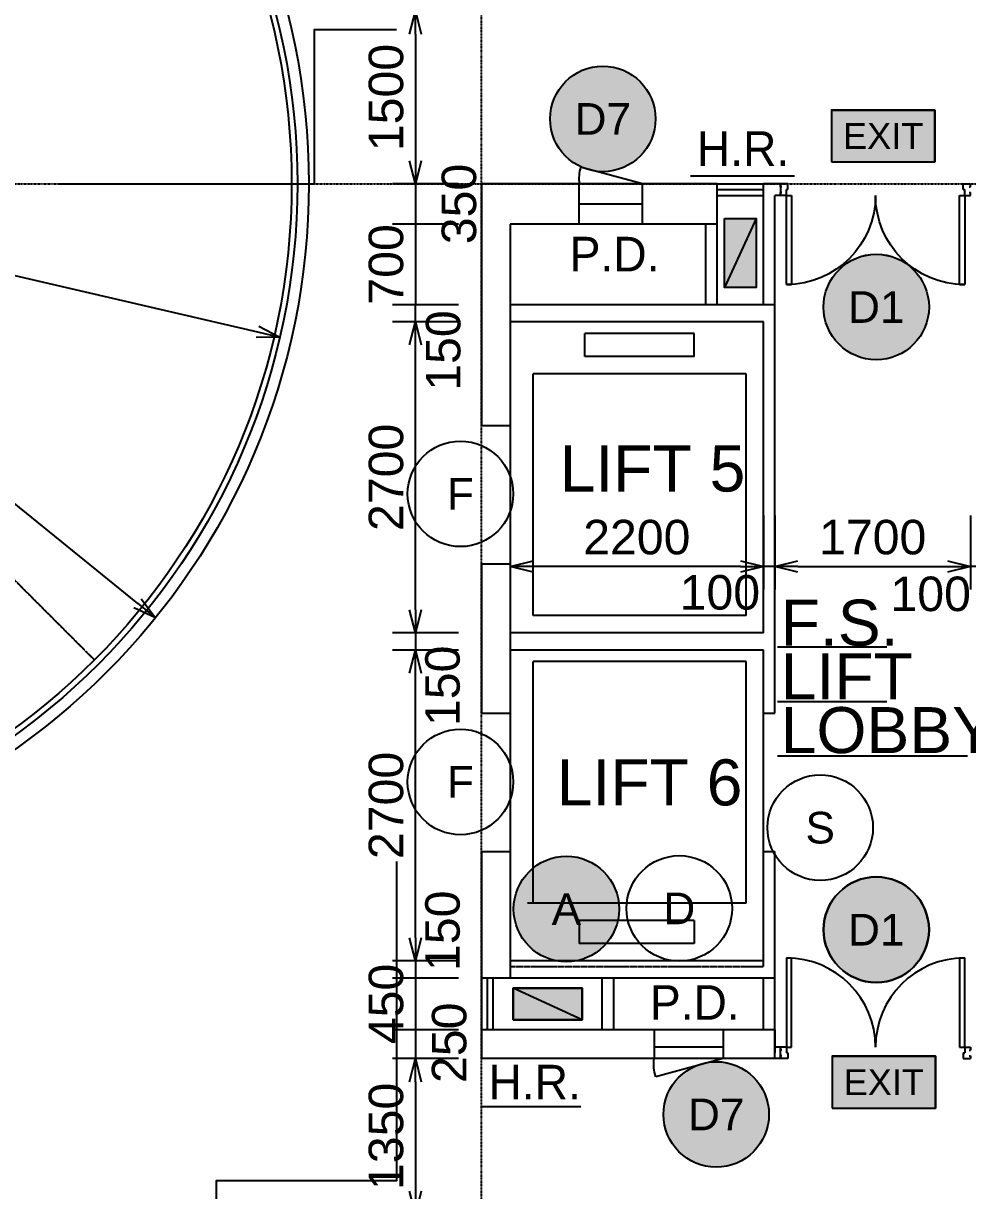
# Model space of a CAD drawing. Header units: millimetres. Extents: x 519 to 50132, y 345 to 55394.
# Drawn here: x 25263 to 33469, y 13516 to 23657 of the extents above; entities that cross this region are included whole.
import ezdxf
from ezdxf.enums import TextEntityAlignment as Align

# ---------------------------------------------------------------- set-up
doc = ezdxf.new("R2010")
doc.units = ezdxf.units.MM
for name, pattern in [('CENTER', [50.8, 31.75, -6.35, 6.35, -6.35]), ('DASHDOT', [1, 0.5, -0.25, 0, -0.25]), ('HIDDEN', [9.525, 6.35, -3.175])]:
    doc.linetypes.add(name, pattern=pattern)
doc.layers.get('0').update_dxf_attribs({"color": 8})
doc.layers.get('Defpoints').update_dxf_attribs({"color": 8})
for name, color, linetype in [('C-160', 8, 'HIDDEN'), ('DLN020__', 8, 'DASHDOT'), ('DLN030', 8, 'Continuous'), ('DLN041__', 8, 'Continuous'), ('DLN052__', 8, 'Continuous'), ('DLN210__', 8, 'Continuous'), ('DLN220__', 8, 'Continuous'), ('DLN280__', 8, 'Continuous'), ('DLN324__', 8, 'Continuous'), ('DLN325-1', 8, 'Continuous'), ('DLN325__', 8, 'Continuous'), ('DLN327__', 8, 'CENTER'), ('DLN580__', 8, 'Continuous'), ('DLN583__', 8, 'Continuous'), ('DLN661__', 8, 'Continuous'), ('FITDOOR', 8, 'Continuous'), ('FS-10', 8, 'Continuous'), ('MARK', 8, 'Continuous')]:
    doc.layers.add(name, color=color, linetype=linetype)
doc.styles.add('ROMANS', font='swissl.ttf')
doc.styles.add('SWIS721LT450', font='swissl.ttf')
doc.styles.add('SWIS721LT750', font='swissl.ttf')
doc.dimstyles.new('INTDIM', dxfattribs={"dimscale": 200, "dimtxt": 2.25, "dimasz": 1.5, "dimexe": 1, "dimexo": 0, "dimgap": 1, "dimtad": 1, "dimdec": 0, "dimrnd": 1, "dimzin": 1, "dimdsep": 46, "dimtxsty": 'SWIS721LT450', "dimcen": 1, "dimclrd": 256, "dimclre": 256, "dimclrt": 256, "dimaunit": 1, "dimadec": 3, "dimazin": 0, "dimtfac": 1, "dimtdec": 0, "dimtix": 1, "dimtmove": 2, "dimatfit": 0, "dimfxl": 1, "dimtolj": 1, "dimtzin": 0, "dimarcsym": 0})

# ---------------------------------------------------------------- blocks, each defined once
blk = doc.blocks.new('DIMARR')
for p, q in [((-1, 0.25), (0, 0)), ((-1, 0), (0, 0)), ((0, 0), (-1, -0.25))]:
    blk.add_line(p, q)
blk = doc.blocks.new('*D329')
at = {"layer": 'Defpoints', "color": 0, "transparency": 16777216}
for p in [(21744, 22263), (27492, 20932)]:
    blk.add_point(p, dxfattribs=at)
at = {"layer": 'DLN030', "lineweight": -2, "transparency": 16777216}
blk.add_line((21744, 22263), (27297, 20977), dxfattribs=at)
at = {"layer": 'DLN030', "lineweight": -2, "transparency": 16777216, "xscale": 200, "yscale": 200, "zscale": 200, "rotation": 346.9580417052948}
blk.add_blockref('DIMARR', (27492, 20932), dxfattribs=at)
at = {"layer": 'DLN030', "transparency": 16777216, "insert": (24578, 21868), "char_height": 300, "attachment_point": 5, "rotation": 346.958, "style": 'SWIS721LT450'}
blk.add_mtext('\\A1;R5900', dxfattribs=at)
blk = doc.blocks.new('*D358')
at = {"layer": 'Defpoints', "color": 0, "transparency": 16777216}
for p in [(29244, 23763), (28670, 22263), (29244, 22263)]:
    blk.add_point(p, dxfattribs=at)
at = {"layer": 'DLN030', "lineweight": -2, "transparency": 16777216}
for p, q in [((29044, 23763), (28470, 23763)), ((28670, 23563), (28670, 22463)), ((29044, 22263), (28470, 22263))]:
    blk.add_line(p, q, dxfattribs=at)
at = {"layer": 'DLN030', "lineweight": -2, "transparency": 16777216, "xscale": 200, "yscale": 200, "zscale": 200}
for p, rotation in [((28670, 23763), 90), ((28670, 22263), 270)]:
    blk.add_blockref('DIMARR', p, dxfattribs=dict(at, rotation=rotation))
at = {"layer": 'DLN030', "transparency": 16777216, "insert": (28416, 23013), "char_height": 300, "attachment_point": 5, "rotation": 90, "style": 'SWIS721LT450'}
blk.add_mtext('\\A1;1500', dxfattribs=at)
blk = doc.blocks.new('*D359')
at = {"layer": 'Defpoints', "color": 0, "transparency": 16777216}
for p in [(28670, 21063), (29244, 21063), (29244, 18363)]:
    blk.add_point(p, dxfattribs=at)
at = {"layer": 'DLN030', "lineweight": -2, "transparency": 16777216}
for p, q in [((29044, 21063), (28470, 21063)), ((28670, 18563), (28670, 20863)), ((29044, 18363), (28470, 18363))]:
    blk.add_line(p, q, dxfattribs=at)
at = {"layer": 'DLN030', "lineweight": -2, "transparency": 16777216, "xscale": 200, "yscale": 200, "zscale": 200}
for p, rotation in [((28670, 21063), 90), ((28670, 18363), 270)]:
    blk.add_blockref('DIMARR', p, dxfattribs=dict(at, rotation=rotation))
at = {"layer": 'DLN030', "transparency": 16777216, "insert": (28416, 19713), "char_height": 300, "attachment_point": 5, "rotation": 90, "style": 'SWIS721LT450'}
blk.add_mtext('\\A1;2700', dxfattribs=at)
blk = doc.blocks.new('*D360')
at = {"layer": 'Defpoints', "color": 0, "transparency": 16777216}
for p in [(28670, 18213), (29244, 18213), (29244, 15513)]:
    blk.add_point(p, dxfattribs=at)
at = {"layer": 'DLN030', "lineweight": -2, "transparency": 16777216}
for p, q in [((29044, 18213), (28470, 18213)), ((28670, 15713), (28670, 18013)), ((29044, 15513), (28470, 15513))]:
    blk.add_line(p, q, dxfattribs=at)
at = {"layer": 'DLN030', "lineweight": -2, "transparency": 16777216, "xscale": 200, "yscale": 200, "zscale": 200}
for p, rotation in [((28670, 18213), 90), ((28670, 15513), 270)]:
    blk.add_blockref('DIMARR', p, dxfattribs=dict(at, rotation=rotation))
at = {"layer": 'DLN030', "transparency": 16777216, "insert": (28416, 16863), "char_height": 300, "attachment_point": 5, "rotation": 90, "style": 'SWIS721LT450'}
blk.add_mtext('\\A1;2700', dxfattribs=at)
blk = doc.blocks.new('*D361')
at = {"layer": 'Defpoints', "color": 0, "transparency": 16777216}
for p in [(29244, 15363), (28670, 14913), (29244, 14913)]:
    blk.add_point(p, dxfattribs=at)
at = {"layer": 'DLN030', "lineweight": -2, "transparency": 16777216}
for p, q in [((29044, 15363), (28470, 15363)), ((28670, 15363), (28670, 14913)), ((29044, 14913), (28470, 14913))]:
    blk.add_line(p, q, dxfattribs=at)
at = {"layer": 'DLN030', "transparency": 16777216, "insert": (28416, 15138), "char_height": 300, "attachment_point": 5, "rotation": 90, "style": 'SWIS721LT450'}
blk.add_mtext('\\A1;450', dxfattribs=at)
blk = doc.blocks.new('*D362')
at = {"layer": 'Defpoints', "color": 0, "transparency": 16777216}
for p in [(29244, 14913), (28670, 14663), (29244, 14663)]:
    blk.add_point(p, dxfattribs=at)
at = {"layer": 'DLN030', "lineweight": -2, "transparency": 16777216}
for p, q in [((29044, 14913), (28470, 14913)), ((28670, 14913), (28670, 14663)), ((29044, 14663), (28470, 14663))]:
    blk.add_line(p, q, dxfattribs=at)
at = {"layer": 'DLN030', "transparency": 16777216, "insert": (28965, 14801), "char_height": 300, "attachment_point": 5, "rotation": 90, "style": 'SWIS721LT450'}
blk.add_mtext('\\A1;250', dxfattribs=at)
blk = doc.blocks.new('*D365')
at = {"layer": 'Defpoints', "color": 0, "transparency": 16777216}
for p in [(29244, 15513), (28670, 15363), (29244, 15363)]:
    blk.add_point(p, dxfattribs=at)
at = {"layer": 'DLN030', "lineweight": -2, "transparency": 16777216}
for p, q in [((29044, 15513), (28470, 15513)), ((28670, 15513), (28670, 15363)), ((29044, 15363), (28470, 15363))]:
    blk.add_line(p, q, dxfattribs=at)
at = {"layer": 'DLN030', "transparency": 16777216, "insert": (28907, 15774), "char_height": 300, "attachment_point": 5, "rotation": 90, "style": 'SWIS721LT450'}
blk.add_mtext('\\A1;150', dxfattribs=at)
blk = doc.blocks.new('*D366')
at = {"layer": 'Defpoints', "color": 0, "transparency": 16777216}
for p in [(29244, 18363), (28670, 18213), (29244, 18213)]:
    blk.add_point(p, dxfattribs=at)
at = {"layer": 'DLN030', "lineweight": -2, "transparency": 16777216}
for p, q in [((29044, 18363), (28470, 18363)), ((28670, 18363), (28670, 18213)), ((29044, 18213), (28470, 18213))]:
    blk.add_line(p, q, dxfattribs=at)
at = {"layer": 'DLN030', "transparency": 16777216, "insert": (28907, 17902), "char_height": 300, "attachment_point": 5, "rotation": 90, "style": 'SWIS721LT450'}
blk.add_mtext('\\A1;150', dxfattribs=at)
blk = doc.blocks.new('*D367')
at = {"layer": 'Defpoints', "color": 0, "transparency": 16777216}
for p in [(28670, 21213), (29244, 21213), (29244, 21063)]:
    blk.add_point(p, dxfattribs=at)
at = {"layer": 'DLN030', "lineweight": -2, "transparency": 16777216}
for p, q in [((29044, 21213), (28470, 21213)), ((28670, 21063), (28670, 21213)), ((29044, 21063), (28470, 21063))]:
    blk.add_line(p, q, dxfattribs=at)
at = {"layer": 'DLN030', "transparency": 16777216, "insert": (28913, 20815), "char_height": 300, "attachment_point": 5, "rotation": 90, "style": 'SWIS721LT450'}
blk.add_mtext('\\A1;150', dxfattribs=at)
blk = doc.blocks.new('*D368')
at = {"layer": 'Defpoints', "color": 0, "transparency": 16777216}
for p in [(29244, 22263), (28670, 21913), (29244, 21913)]:
    blk.add_point(p, dxfattribs=at)
at = {"layer": 'DLN030', "lineweight": -2, "transparency": 16777216}
for p, q in [((29044, 22263), (28470, 22263)), ((28670, 22263), (28670, 21913)), ((29044, 21913), (28470, 21913))]:
    blk.add_line(p, q, dxfattribs=at)
at = {"layer": 'DLN030', "transparency": 16777216, "insert": (29050, 22088), "char_height": 300, "attachment_point": 5, "rotation": 90, "style": 'SWIS721LT450'}
blk.add_mtext('\\A1;350', dxfattribs=at)
blk = doc.blocks.new('*D369')
at = {"layer": 'Defpoints', "color": 0, "transparency": 16777216}
for p in [(29244, 21913), (28670, 21213), (29244, 21213)]:
    blk.add_point(p, dxfattribs=at)
at = {"layer": 'DLN030', "lineweight": -2, "transparency": 16777216}
for p, q in [((29044, 21913), (28470, 21913)), ((28670, 21913), (28670, 21213)), ((29044, 21213), (28470, 21213))]:
    blk.add_line(p, q, dxfattribs=at)
at = {"layer": 'DLN030', "transparency": 16777216, "insert": (28416, 21563), "char_height": 300, "attachment_point": 5, "rotation": 90, "style": 'SWIS721LT450'}
blk.add_mtext('\\A1;700', dxfattribs=at)
blk = doc.blocks.new('*D375')
at = {"layer": 'Defpoints', "color": 0, "transparency": 16777216}
for p in [(31794, 19582), (33494, 19582), (33494, 18938)]:
    blk.add_point(p, dxfattribs=at)
at = {"layer": 'DLN030', "lineweight": -2, "transparency": 16777216}
for p, q in [((31794, 19382), (31794, 18738)), ((33494, 19382), (33494, 18738)), ((31994, 18938), (33294, 18938))]:
    blk.add_line(p, q, dxfattribs=at)
at = {"layer": 'DLN030', "lineweight": -2, "transparency": 16777216, "xscale": 200, "yscale": 200, "zscale": 200, "rotation": 180}
blk.add_blockref('DIMARR', (31794, 18938), dxfattribs=at)
at = {"layer": 'DLN030', "lineweight": -2, "transparency": 16777216, "xscale": 200, "yscale": 200, "zscale": 200}
blk.add_blockref('DIMARR', (33494, 18938), dxfattribs=at)
at = {"layer": 'DLN030', "transparency": 16777216, "insert": (32644, 19192), "char_height": 300, "attachment_point": 5, "style": 'SWIS721LT450'}
blk.add_mtext('\\A1;1700', dxfattribs=at)
blk = doc.blocks.new('*D376')
at = {"layer": 'Defpoints', "color": 0, "transparency": 16777216}
for p in [(33494, 19582), (33594, 19582), (33494, 18938)]:
    blk.add_point(p, dxfattribs=at)
at = {"layer": 'DLN030', "lineweight": -2, "transparency": 16777216}
for p, q in [((33494, 19382), (33494, 18738)), ((33594, 19382), (33594, 18738)), ((33594, 18938), (33494, 18938))]:
    blk.add_line(p, q, dxfattribs=at)
at = {"layer": 'DLN030', "transparency": 16777216, "insert": (33148, 18699), "char_height": 300, "attachment_point": 5, "style": 'SWIS721LT450'}
blk.add_mtext('\\A1;100', dxfattribs=at)
blk = doc.blocks.new('*D381')
at = {"layer": 'Defpoints', "color": 0, "transparency": 16777216}
for p in [(31694, 19582), (31794, 19582), (31694, 18938)]:
    blk.add_point(p, dxfattribs=at)
at = {"layer": 'DLN030', "lineweight": -2, "transparency": 16777216}
for p, q in [((31694, 19382), (31694, 18738)), ((31794, 19382), (31794, 18738)), ((31794, 18938), (31694, 18938))]:
    blk.add_line(p, q, dxfattribs=at)
at = {"layer": 'DLN030', "transparency": 16777216, "insert": (31316, 18712), "char_height": 300, "attachment_point": 5, "style": 'SWIS721LT450'}
blk.add_mtext('\\A1;100', dxfattribs=at)
blk = doc.blocks.new('*D382')
at = {"layer": 'Defpoints', "color": 0, "transparency": 16777216}
for p in [(29494, 19582), (31694, 19582), (29494, 18938)]:
    blk.add_point(p, dxfattribs=at)
at = {"layer": 'DLN030', "lineweight": -2, "transparency": 16777216}
for p, q in [((29494, 19382), (29494, 18738)), ((31694, 19382), (31694, 18738)), ((31494, 18938), (29694, 18938))]:
    blk.add_line(p, q, dxfattribs=at)
at = {"layer": 'DLN030', "lineweight": -2, "transparency": 16777216, "xscale": 200, "yscale": 200, "zscale": 200, "rotation": 180}
blk.add_blockref('DIMARR', (29494, 18938), dxfattribs=at)
at = {"layer": 'DLN030', "lineweight": -2, "transparency": 16777216, "xscale": 200, "yscale": 200, "zscale": 200}
blk.add_blockref('DIMARR', (31694, 18938), dxfattribs=at)
at = {"layer": 'DLN030', "transparency": 16777216, "insert": (30594, 19192), "char_height": 300, "attachment_point": 5, "style": 'SWIS721LT450'}
blk.add_mtext('\\A1;2200', dxfattribs=at)
blk = doc.blocks.new('FSHR-V01')
at = {"layer": 'DLN580__'}
for p, q in [((0, 0), (600, -273)), ((0, 0), (600, 0)), ((0, -273), (0, 0)), ((600, 0), (600, -273)), ((600, -273), (0, -273))]:
    blk.add_line(p, q, dxfattribs=at)
blk = doc.blocks.new('DRNO')
at = {"layer": 'MARK'}
blk.add_circle((0, 0), 1, dxfattribs=at)
at = {"layer": 'MARK', "style": 'ROMANS'}
blk.add_attdef('DRNO', text='', height=0.6, dxfattribs=at).set_placement((0, 0), align=Align.MIDDLE)
blk = doc.blocks.new('DR1CD')
at = {"layer": 'FITDOOR'}
for p, q in [((0, 1), (45, 1)), ((0, 1), (0, 0)), ((45, 0), (45, 1)), ((0, 0), (45, 0))]:
    blk.add_line(p, q, dxfattribs=at)
blk = doc.blocks.new('DR2M')
at = {"layer": 'FITDOOR'}
for centre, start, end in [((0, 0), 0, 90), ((1, 0), 90, 180)]:
    blk.add_arc(centre, 0.5, start, end, dxfattribs=at)
blk = doc.blocks.new('DR1AD')
at = {"layer": 'FITDOOR'}
for p, q in [((-45, 1), (0, 1)), ((-45, 1), (-45, 0)), ((0, 0), (0, 1)), ((-45, 0), (0, 0))]:
    blk.add_line(p, q, dxfattribs=at)
blk = doc.blocks.new('DR1CR2')
at = {"layer": 'FITDOOR'}
for p, q in [((-50, 0), (-50, -50)), ((-50, 0), (0, 0)), ((0, 0), (0, -25)), ((-62.5, -50), (-50, -50)), ((-62.5, -50), (-62.5, -100)), ((-62.5, -100), (0, -100)), ((-12, -25), (0, -25)), ((-12, -75), (0, -75)), ((0, -75), (0, -100))]:
    blk.add_line(p, q, dxfattribs=at)
blk = doc.blocks.new('DR1CL2')
at = {"layer": 'FITDOOR'}
for p, q in [((50, 0), (0, 0)), ((0, 0), (0, -25)), ((50, 0), (50, -50)), ((12, -25), (0, -25)), ((0, -75), (0, -100)), ((12, -75), (0, -75)), ((62.5, -100), (0, -100)), ((62.5, -50), (50, -50)), ((62.5, -50), (62.5, -100))]:
    blk.add_line(p, q, dxfattribs=at)
blk = doc.blocks.new('FSEX-V01')
at = {"layer": 'DLN580__'}
for p, q in [((0, 300), (0, 0)), ((0, 300), (600, 300)), ((600, 300), (600, 0)), ((0, 0), (600, 0))]:
    blk.add_line(p, q, dxfattribs=at)
at = {"layer": 'DLN580__', "style": 'ROMANS'}
blk.add_text('EXIT', height=150, dxfattribs=at).set_placement((300, 150), align=Align.MIDDLE)
blk = doc.blocks.new('*D383')
at = {"layer": 'Defpoints', "color": 0, "transparency": 16777216}
for p in [(29244, 14663), (28670, 13313), (29244, 13313)]:
    blk.add_point(p, dxfattribs=at)
at = {"layer": 'DLN030', "lineweight": -2, "transparency": 16777216}
for p, q in [((29044, 14663), (28470, 14663)), ((28670, 14463), (28670, 13513)), ((29044, 13313), (28470, 13313))]:
    blk.add_line(p, q, dxfattribs=at)
at = {"layer": 'DLN030', "lineweight": -2, "transparency": 16777216, "xscale": 200, "yscale": 200, "zscale": 200}
for p, rotation in [((28670, 14663), 90), ((28670, 13313), 270)]:
    blk.add_blockref('DIMARR', p, dxfattribs=dict(at, rotation=rotation))
at = {"layer": 'DLN030', "transparency": 16777216, "insert": (28416, 13988), "char_height": 300, "attachment_point": 5, "rotation": 90, "style": 'SWIS721LT450'}
blk.add_mtext('\\A1;1350', dxfattribs=at)
blk = doc.blocks.new('*D399')
at = {"layer": 'Defpoints', "color": 0, "transparency": 16777216}
for p in [(21744, 22263), (26411, 18493)]:
    blk.add_point(p, dxfattribs=at)
at = {"layer": 'DLN030', "lineweight": -2, "transparency": 16777216}
blk.add_line((21744, 22263), (26255, 18618), dxfattribs=at)
at = {"layer": 'DLN030', "lineweight": -2, "transparency": 16777216, "xscale": 200, "yscale": 200, "zscale": 200, "rotation": 321.0664221303634}
blk.add_blockref('DIMARR', (26411, 18493), dxfattribs=at)
at = {"layer": 'DLN030', "transparency": 16777216, "insert": (24159, 20638), "char_height": 300, "attachment_point": 5, "rotation": 321.0664, "style": 'SWIS721LT450'}
blk.add_mtext('\\A1;R6000', dxfattribs=at)

msp = doc.modelspace()

# ---------------------------------------------------------------- hatches: boundary and pattern name
at = {"layer": 'FS-10'}
h = msp.add_hatch(color=256, dxfattribs=at)
edge = h.paths.add_edge_path()
edge.add_arc((30298.7, 22826.9), 458.3, 0, 360)
for points in [[(32285, 22454.3), (33185, 22454.3), (33185, 22904.3), (32285, 22904.3)], [(31357.4, 21963.1), (31630.1, 21963.1), (31630.1, 21363.1), (31357.4, 21363.1)], [(29518.8, 15001.7), (30118.8, 15001.7), (30118.8, 15274.4), (29518.8, 15274.4)], [(32290.7, 14234), (33190.7, 14234), (33190.7, 14684), (32290.7, 14684)]]:
    msp.add_hatch(color=256, dxfattribs=at).paths.add_polyline_path(points)
h = msp.add_hatch(color=256, dxfattribs=at)
edge = h.paths.add_edge_path()
edge.add_arc((32675.4, 21192.9), 458.3, 0, 360)
h = msp.add_hatch(color=256, dxfattribs=at)
edge = h.paths.add_edge_path()
edge.add_arc((29982.1, 15963.1), 458.3, 0, 360)
h = msp.add_hatch(color=256, dxfattribs=at)
edge = h.paths.add_edge_path()
edge.add_arc((32675.4, 15783.2), 458.3, 0, 360)
h = msp.add_hatch(color=256, dxfattribs=at)
edge = h.paths.add_edge_path()
edge.add_arc((31284.2, 14178.4), 458.3, 0, 360)

# ---------------------------------------------------------------- linework, layer by layer
at = {"layer": 'C-160'}
msp.add_lwpolyline([(29493.8, 15463.1), (31693.8, 15463.1), (31693.8, 15513.1)], dxfattribs=at)
at = {"layer": 'DLN020__'}
for p, q in [((29243.8, 4513.1), (29243.8, 51263.1)), ((1814.6, 22263.1), (45493.8, 22263.1))]:
    msp.add_line(p, q, dxfattribs=at)
at = {"layer": 'DLN052__', "ltscale": 0.01}
msp.add_lwpolyline([(25563.9, 22263.1), (27791.8, 22263.1), (27791.8, 23602.9), (28506.8, 23602.9)], dxfattribs=at)
at = {"layer": 'DLN052__', "ltscale": 0.05}
msp.add_lwpolyline([(28506.8, 16374.5), (28506.8, 13601.6), (26939.7, 13601.6), (26939.7, 3759.7)], dxfattribs=at)
at = {"layer": 'DLN210__'}
for p, q in [((29493.8, 20163.1), (29493.8, 18963.1)), ((29493.8, 17663.1), (29493.8, 16463.1)), ((31693.8, 16463.1), (31693.8, 17663.1))]:
    msp.add_line(p, q, dxfattribs=at)
at = {"layer": 'DLN220__'}
for p, q in [((31293.8, 22263.1), (31693.8, 22263.1)), ((31293.8, 22213.1), (31693.8, 22213.1)), ((31693.8, 21213.1), (31693.8, 22263.1)), ((31843.8, 22263.1), (31693.8, 22263.1)), ((31843.8, 22263.1), (31843.8, 22163.1)), ((31293.8, 22163.1), (31693.8, 22163.1)), ((31793.8, 17663.1), (31793.8, 22163.1)), ((31843.8, 22163.1), (31793.8, 22163.1)), ((31193.8, 21213.1), (31193.8, 21913.1)), ((31293.8, 21213.1), (31293.8, 21913.1)), ((31793.8, 21213.1), (29493.8, 21213.1)), ((31693.8, 21213.1), (31293.8, 21213.1)), ((31693.8, 21063.1), (29493.8, 21063.1)), ((31693.8, 18363.1), (31693.8, 21063.1)), ((31693.8, 18363.1), (29493.8, 18363.1)), ((31693.8, 18213.1), (29493.8, 18213.1)), ((31693.8, 17663.1), (31693.8, 18213.1)), ((31693.8, 17663.1), (31793.8, 17663.1)), ((31693.8, 16463.1), (31793.8, 16463.1)), ((31693.8, 15513.1), (31693.8, 16463.1)), ((31793.8, 14913.1), (31793.8, 16463.1)), ((31693.8, 15513.1), (29493.8, 15513.1)), ((29243.8, 15363.1), (29243.8, 14913.1)), ((29293.8, 15363.1), (29293.8, 14913.1)), ((29343.8, 15363.1), (29343.8, 14913.1)), ((31793.8, 15363.1), (29493.8, 15363.1)), ((30293.8, 14913.1), (30293.8, 15363.1)), ((30393.8, 14913.1), (30393.8, 15363.1)), ((31693.8, 14913.1), (31693.8, 15363.1)), ((31793.8, 14913.1), (31793.8, 14713.1)), ((31843.8, 14763.1), (31793.8, 14763.1)), ((31843.8, 14663.1), (31843.8, 14763.1)), ((31843.8, 14663.1), (31793.8, 14663.1))]:
    msp.add_line(p, q, dxfattribs=at)
at = {"layer": 'DLN280__'}
for p, q in [((29243.8, 22263.1), (29243.8, 20163.1)), ((31293.8, 22263.1), (29243.8, 22263.1)), ((31293.8, 21913.1), (31293.8, 22263.1)), ((29493.8, 21913.1), (29493.8, 20163.1)), ((31293.8, 21913.1), (29493.8, 21913.1)), ((29243.8, 20163.1), (29493.8, 20163.1)), ((29243.8, 18963.1), (29493.8, 18963.1)), ((29243.8, 18963.1), (29243.8, 17663.1)), ((29493.8, 18963.1), (29493.8, 17663.1)), ((29243.8, 17663.1), (29493.8, 17663.1)), ((29243.8, 16463.1), (29493.8, 16463.1)), ((29243.8, 16463.1), (29243.8, 15363.1)), ((29493.8, 16463.1), (29493.8, 15363.1)), ((29493.8, 15363.1), (29243.8, 15363.1)), ((31793.8, 14913.1), (29243.8, 14913.1)), ((29243.8, 14913.1), (29243.8, 14663.1)), ((31793.8, 14663.1), (31793.8, 14913.1)), ((31793.8, 14663.1), (29243.8, 14663.1))]:
    msp.add_line(p, q, dxfattribs=at)
at = {"layer": 'DLN324__', "ltscale": 0.05}
msp.add_circle((21743.8, 22263.1), 6000, dxfattribs=at)
at = {"layer": 'DLN324__'}
for radius in [5900, 5850]:
    msp.add_circle((21743.8, 22263.1), radius, dxfattribs=at)
at = {"layer": 'DLN325__', "ltscale": 0.3}
for p, q in [((30643.8, 22263.1), (30105.2, 22407.4)), ((30093.8, 21913.1), (30093.8, 22263.1)), ((30643.8, 21913.1), (30643.8, 22263.1)), ((30093.8, 22088.1), (30643.8, 22088.1)), ((30743.8, 14913.1), (30743.8, 14663.1)), ((31343.8, 14913.1), (31343.8, 14663.1)), ((31343.8, 14763.1), (30743.8, 14763.1)), ((31343.8, 14663.1), (30758.9, 14506.3))]:
    msp.add_line(p, q, dxfattribs=at)
for points in [[(30105.2, 22407.4, 0.097766), (30093.8, 22263.1)], [(30758.9, 14506.3, -0.1065172), (30743.8, 14663.1)]]:
    msp.add_lwpolyline(points, format="xyb", dxfattribs=at)
at = {"layer": 'DLN327__', "ltscale": 0.02}
msp.add_line((25880.3, 18126.5), (17607.2, 26399.6), dxfattribs=at)
at = {"layer": 'DLN661__'}
for p, q in [((31093.8, 20963.1), (30143.8, 20963.1)), ((30143.8, 20763.1), (30143.8, 20963.1)), ((31093.8, 20763.1), (31093.8, 20963.1)), ((31093.8, 20763.1), (30143.8, 20763.1)), ((31543.8, 20613.1), (29693.8, 20613.1)), ((29693.8, 18513.1), (29693.8, 20613.1)), ((31543.8, 18513.1), (31543.8, 20613.1)), ((31543.8, 18513.1), (29693.8, 18513.1)), ((29693.8, 16013.1), (29693.8, 18113.1)), ((31543.8, 18113.1), (29693.8, 18113.1)), ((31543.8, 16013.1), (31543.8, 18113.1)), ((31543.8, 16013.1), (29643.8, 16013.1)), ((31093.8, 15863.1), (30093.8, 15863.1)), ((30093.8, 15863.1), (30093.8, 15663.1)), ((31093.8, 15863.1), (31093.8, 15663.1)), ((31093.8, 15663.1), (30093.8, 15663.1))]:
    msp.add_line(p, q, dxfattribs=at)
at = {"layer": 'FS-10'}
for p, q in [((31060.7, 22331.8), (31964.9, 22331.8)), ((32767.1, 18238.6), (31816.8, 18238.6)), ((32767.1, 17764.3), (31816.8, 17764.3)), ((33466.8, 17290.1), (31816.8, 17290.1)), ((29241.7, 14248.2), (30106.9, 14248.2))]:
    msp.add_line(p, q, dxfattribs=at)
for points in [[(32285, 22454.3), (33185, 22454.3), (33185, 22904.3), (32285, 22904.3)], [(31357.4, 21963.1), (31630.1, 21963.1), (31630.1, 21363.1), (31357.4, 21363.1)], [(29518.8, 15001.7), (30118.8, 15001.7), (30118.8, 15274.4), (29518.8, 15274.4)], [(32290.7, 14234), (33190.7, 14234), (33190.7, 14684), (32290.7, 14684)]]:
    msp.add_lwpolyline(points, close=True, dxfattribs=at)
for centre in [(30298.7, 22826.9), (32675.4, 21192.9), (29982.1, 15963.1), (32675.4, 15783.2), (31284.2, 14178.4)]:
    msp.add_circle(centre, 458.3, dxfattribs=at)

# ---------------------------------------------------------------- block references
at = {"layer": 'DLN325-1', "xscale": 458.3333333333139, "yscale": 458.3333333333139, "zscale": 458.3333333333139}
for p, values in [((30298.7, 22826.9), {'DRNO': 'D7'}), ((32675.4, 21192.9), {'DRNO': 'D1'}), ((31284.2, 14178.4), {'DRNO': 'D7'})]:
    msp.add_blockref('DRNO', p, dxfattribs=at).add_auto_attribs(values)
at = {"layer": 'DLN325-1'}
ref = msp.add_blockref('DRNO', (32675.4, 15783.2), dxfattribs=dict(at, xscale=-458.3333333333139, yscale=458.3333333333139, zscale=458.3333333333333, rotation=180))
ref.add_attrib('DRNO', 'D1', dxfattribs={"layer": 'MARK', "height": 275, "style": 'ROMANS'}).set_placement((32675.4, 15783.2), align=Align.MIDDLE)
at = {"layer": 'DLN325__', "xscale": -1, "rotation": 180}
for name, p in [('DR1CL2', (31843.8, 22163.1)), ('DR1CR2', (33493.8, 22163.1))]:
    msp.add_blockref(name, p, dxfattribs=at)
at = {"layer": 'DLN325__', "xscale": -1, "yscale": 775, "rotation": 180}
for name, p in [('DR1CD', (31893.8, 22163.1)), ('DR1AD', (33443.8, 22163.1))]:
    msp.add_blockref(name, p, dxfattribs=at)
at = {"layer": 'DLN325__', "xscale": -1550, "yscale": 1550, "zscale": 1550, "rotation": 180}
msp.add_blockref('DR2M', (31893.8, 22163.1), dxfattribs=at)
at = {"layer": 'DLN325__', "xscale": 458.3333333333139, "yscale": 458.3333333333139, "zscale": 458.3333333333139}
for p, values in [((29060.9, 19569.7), {'DRNO': 'F'}), ((29060.9, 17066.9), {'DRNO': 'F'}), ((32188.1, 16669.9), {'DRNO': 'S'}), ((29982.1, 15963.1), {'DRNO': 'A'}), ((30963.6, 15968.5), {'DRNO': 'D'})]:
    msp.add_blockref('DRNO', p, dxfattribs=at).add_auto_attribs(values)
at = {"layer": 'DLN325__', "yscale": 775}
for name, p in [('DR1CD', (31893.8, 14763.1)), ('DR1AD', (33443.8, 14763.1))]:
    msp.add_blockref(name, p, dxfattribs=at)
at = {"layer": 'DLN325__', "xscale": 1550, "yscale": 1550, "zscale": 1550}
msp.add_blockref('DR2M', (31893.8, 14763.1), dxfattribs=at)
at = {"layer": 'DLN325__'}
for name, p in [('DR1CL2', (31843.8, 14763.1)), ('DR1CR2', (33493.8, 14763.1))]:
    msp.add_blockref(name, p, dxfattribs=at)
at = {"layer": 'DLN580__', "xscale": 1.5, "yscale": 1.5, "zscale": 1.5}
for p in [(32285, 22454.3), (32290.7, 14234)]:
    msp.add_blockref('FSEX-V01', p, dxfattribs=at)
at = {"layer": 'DLN583__'}
for p, rotation in [((31630.1, 21963.1), 270), ((30118.8, 15001.7), 180)]:
    msp.add_blockref('FSHR-V01', p, dxfattribs=dict(at, rotation=rotation))

# ---------------------------------------------------------------- texts
at = {"layer": 'DLN041__', "style": 'SWIS721LT750'}
for s, insert, char_height, width, attachment_point in [('{\\fUnivers|b0|i0|c0|p34;P.D.}', (30010.9, 21802.7), 300, 1310.626, 1), ('LIFT 5', (29922.8, 19584.3), 400, 1880.638, 7), ('LIFT 6', (29897.4, 16857.5), 400, 1880.638, 7), ('{\\fUnivers|b0|i0|c0|p34;P.D.}', (30708.2, 15301.1), 300, 1310.626, 1)]:
    msp.add_mtext(s, dxfattribs=dict(at, insert=insert, char_height=char_height, width=width, attachment_point=attachment_point))
at = {"layer": 'DLN041__', "insert": (31844.3, 17311.5), "char_height": 400, "width": 1880.638, "attachment_point": 7, "line_spacing_factor": 0.7, "style": 'SWIS721LT750'}
msp.add_mtext('F.S. LIFT LOBBY', dxfattribs=at)
at = {"layer": 'DLN580__', "char_height": 300, "width": 2017.309, "attachment_point": 7, "style": 'SWIS721LT750'}
for insert in [(31116.3, 22419.3), (29305.4, 14309.5)]:
    msp.add_mtext('{\\fUnivers|b0|i0|c0|p34;H.R.}', dxfattribs=dict(at, insert=insert))

# ---------------------------------------------------------------- dimensions: what is measured, and where the dimension line sits
at = {"layer": 'DLN030'}
for base, p1, p2, angle, picture, middle in [((28670.5, 22263.1), (29243.8, 23763.1), (29243.8, 22263.1), 90, '*D358', (28416.3, 23013.1)), ((28670.5, 21213.1), (29243.8, 21913.1), (29243.8, 21213.1), 90, '*D369', (28416.3, 21563.1)), ((28670.5, 21063.1), (29243.8, 18363.1), (29243.8, 21063.1), 270, '*D359', (28416.3, 19713.1)), ((28670.5, 18213.1), (29243.8, 15513.1), (29243.8, 18213.1), 270, '*D360', (28416.3, 16863.1)), ((28670.5, 14913.1), (29243.8, 15363.1), (29243.8, 14913.1), 90, '*D361', (28416.3, 15138.1)), ((28670.5, 13313.1), (29243.8, 14663.1), (29243.8, 13313.1), 90, '*D383', (28416.3, 13988.1))]:
    dim = msp.add_linear_dim(base=base, p1=p1, p2=p2, angle=angle, dimstyle='INTDIM', override={"dimscale": 1, "dimtxt": 300, "dimasz": 200, "dimexe": 200, "dimexo": 200, "dimgap": 100, "dimrnd": 0, "dimzin": 0, "dimblk": 'DIMARR', "dimcen": 200, "dimclrt": 256}, dxfattribs=at)
    dim.commit()
    dim.dimension.update_dxf_attribs({"geometry": picture, "text_midpoint": middle})
for base, p1, p2, angle, picture, middle in [((28670.5, 21913.1), (29243.8, 22263.1), (29243.8, 21913.1), 90, '*D368', (29049.6, 22088.1)), ((28670.5, 21213.1), (29243.8, 21063.1), (29243.8, 21213.1), 90, '*D367', (28912.8, 20814.6)), ((33493.8, 18937.8), (33593.8, 19581.6), (33493.8, 19581.6), 180, '*D376', (33147.7, 18698.7)), ((28670.5, 18213.1), (29243.8, 18363.1), (29243.8, 18213.1), 90, '*D366', (28906.6, 17901.9)), ((28670.5, 15363.1), (29243.8, 15513.1), (29243.8, 15363.1), 90, '*D365', (28906.6, 15773.8)), ((28670.5, 14663.1), (29243.8, 14913.1), (29243.8, 14663.1), 90, '*D362', (28964.8, 14801))]:
    dim = msp.add_linear_dim(base=base, p1=p1, p2=p2, angle=angle, dimstyle='INTDIM', override={"dimscale": 1, "dimtxt": 300, "dimasz": 200, "dimexe": 200, "dimexo": 200, "dimgap": 100, "dimrnd": 0, "dimzin": 0, "dimblk": 'DIMARR', "dimcen": 200, "dimclrt": 256}, dxfattribs=at)
    dim.commit()
    dim.dimension.update_dxf_attribs({"geometry": picture, "text_midpoint": middle, "dimtype": 160})
for mpoint, picture, middle in [((27491.6, 20931.6), '*D329', (24577.6, 21867.5)), ((26411, 18492.5), '*D399', (24159.3, 20638.4))]:
    dim = msp.add_radius_dim(center=(21743.8, 22263.1), mpoint=mpoint, dimstyle='INTDIM', override={"dimscale": 1, "dimtxt": 300, "dimasz": 200, "dimexe": 200, "dimexo": 200, "dimgap": 100, "dimrnd": 0, "dimzin": 0, "dimblk": 'DIMARR', "dimcen": 200, "dimclrt": 256}, dxfattribs=at)
    dim.commit()
    dim.dimension.update_dxf_attribs({"geometry": picture, "text_midpoint": middle})
for base, p1, p2, picture, middle in [((29493.8, 18937.8), (31693.8, 19581.6), (29493.8, 19581.6), '*D382', (30593.8, 19191.9)), ((33493.8, 18937.8), (31793.8, 19581.6), (33493.8, 19581.6), '*D375', (32643.8, 19191.9))]:
    dim = msp.add_linear_dim(base=base, p1=p1, p2=p2, dimstyle='INTDIM', override={"dimscale": 1, "dimtxt": 300, "dimasz": 200, "dimexe": 200, "dimexo": 200, "dimgap": 100, "dimrnd": 0, "dimzin": 0, "dimblk": 'DIMARR', "dimcen": 200, "dimclrt": 256}, dxfattribs=at)
    dim.commit()
    dim.dimension.update_dxf_attribs({"geometry": picture, "text_midpoint": middle})
dim = msp.add_linear_dim(base=(31693.8, 18937.8), p1=(31793.8, 19581.6), p2=(31693.8, 19581.6), dimstyle='INTDIM', override={"dimscale": 1, "dimtxt": 300, "dimasz": 200, "dimexe": 200, "dimexo": 200, "dimgap": 100, "dimrnd": 0, "dimzin": 0, "dimblk": 'DIMARR', "dimcen": 200, "dimclrt": 256}, dxfattribs=at)
dim.commit()
dim.dimension.update_dxf_attribs({"geometry": '*D381', "text_midpoint": (31316.4, 18711.6), "dimtype": 160})

doc.saveas('drawing.dxf')
